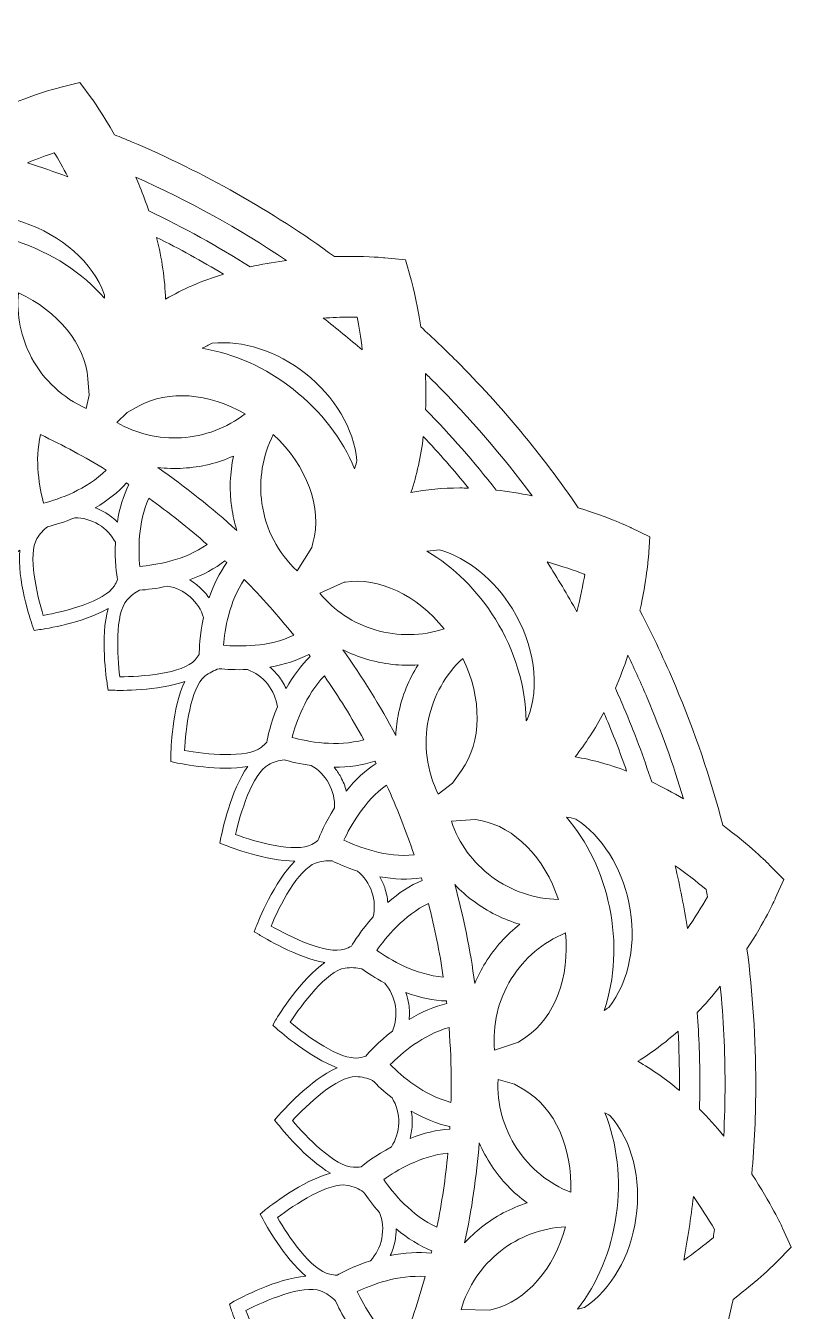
# Model space of a CAD drawing. Header units: millimetres. Extents: x 37 to 1687, y -819 to -120.
# Drawn here: x 1235.1 to 1348, y -319.3 to -129.8 of the extents above; entities that cross this region are included whole.
import ezdxf

# ---------------------------------------------------------------- set-up
doc = ezdxf.new("R2010")
doc.units = ezdxf.units.MM
doc.header["$MEASUREMENT"] = 0
doc.layers.add('Layer 5', color=7, linetype='Continuous')

msp = doc.modelspace()

# ---------------------------------------------------------------- linework, layer by layer
at = {"layer": 'Layer 5', "lineweight": 0}
for points, knots in [([(1346.77, -307.06), (1346.6, -306.69), (1345.06, -303.38), (1342.23, -299.1), (1342.62, -294.7), (1342.81, -290.22), (1342.81, -285.78), (1342.81, -279.13), (1342.37, -272.43), (1341.51, -265.88), (1344.12, -261.87), (1345.54, -258.81), (1345.69, -258.47), (1345.69, -258.47), (1346.97, -255.67), (1346.97, -255.67), (1346.97, -255.67), (1344.8, -253.47), (1344.8, -253.47), (1344.52, -253.19), (1341.99, -250.65), (1337.95, -247.65), (1336.13, -240.68), (1333.78, -233.77), (1330.96, -227.11), (1329.4, -223.42), (1327.64, -219.69), (1325.72, -216.01), (1326.71, -211.51), (1326.96, -208.3), (1326.97, -208.17), (1326.97, -208.17), (1327.2, -205.11), (1327.2, -205.11), (1327.2, -205.11), (1324.42, -203.78), (1324.42, -203.78), (1324.29, -203.72), (1321.23, -202.27), (1316.62, -200.84), (1311.35, -193.12), (1305.31, -185.84), (1298.66, -179.19), (1296.97, -177.5), (1295.19, -175.81), (1293.39, -174.17), (1292.77, -170.05), (1292, -167.34), (1291.97, -167.22), (1291.97, -167.22), (1291.13, -164.28), (1291.13, -164.28), (1291.13, -164.28), (1288.08, -163.98), (1288.08, -163.98), (1287.86, -163.96), (1285.88, -163.78), (1282.93, -163.78), (1282.19, -163.78), (1281.44, -163.79), (1280.68, -163.81), (1271.39, -157.05), (1261.32, -151.36), (1250.74, -146.88), (1249.96, -146.55), (1249.13, -146.21), (1248.21, -145.84), (1246.41, -142.65), (1244.97, -140.67), (1244.91, -140.58), (1244.91, -140.58), (1243.12, -138.12), (1243.12, -138.12), (1243.12, -138.12), (1240.16, -138.87), (1240.16, -138.87), (1240.05, -138.9), (1237.52, -139.54), (1233.91, -140.92), (1221.7, -137.39), (1209.01, -135.43), (1196.17, -135.09), (1193.57, -132.89), (1191.69, -131.61), (1191.48, -131.47), (1191.48, -131.47), (1188.96, -129.77), (1188.96, -129.77), (1188.96, -129.77), (1186.44, -131.47), (1186.44, -131.47), (1186.21, -131.62), (1184.16, -133.02), (1181.37, -135.41), (1168.61, -136.3), (1156.03, -138.8), (1143.98, -142.86), (1140.68, -141.62), (1138.39, -141.03), (1138.13, -140.96), (1138.13, -140.96), (1135.17, -140.22), (1135.17, -140.22), (1135.17, -140.22), (1133.38, -142.68), (1133.38, -142.68), (1133.31, -142.78), (1131.73, -144.96), (1129.8, -148.45), (1118.56, -153.55), (1107.96, -160.04), (1098.28, -167.75), (1097.56, -167.73), (1096.98, -167.72), (1096.44, -167.72), (1093.38, -167.72), (1091.37, -167.92), (1091.29, -167.92), (1091.29, -167.92), (1088.24, -168.22), (1088.24, -168.22), (1088.24, -168.22), (1087.4, -171.16), (1087.4, -171.16), (1087.36, -171.29), (1086.51, -174.32), (1085.88, -178.78), (1085.86, -178.8), (1085.83, -178.83), (1085.8, -178.86), (1085.69, -178.97), (1085.58, -179.08), (1085.46, -179.19), (1077.27, -187.39), (1070.03, -196.5), (1063.95, -206.28), (1059.58, -207.68), (1056.72, -209.03), (1056.6, -209.09), (1056.6, -209.09), (1053.82, -210.41), (1053.82, -210.41), (1053.82, -210.41), (1054.05, -213.47), (1054.05, -213.47), (1054.06, -213.62), (1054.34, -217.15), (1055.45, -221.98), (1054.58, -223.84), (1053.83, -225.51), (1053.16, -227.11), (1049.48, -235.79), (1046.63, -244.84), (1044.66, -254.01), (1040.86, -256.88), (1038.5, -259.24), (1038.24, -259.51), (1038.24, -259.51), (1036.07, -261.7), (1036.07, -261.7), (1036.07, -261.7), (1037.35, -264.51), (1037.35, -264.51), (1037.52, -264.88), (1039.06, -268.2), (1041.89, -272.47), (1041.5, -276.87), (1041.31, -281.35), (1041.31, -285.78), (1041.31, -292.44), (1041.75, -299.14), (1042.61, -305.69), (1040.01, -309.69), (1038.59, -312.76), (1038.43, -313.1), (1038.43, -313.1), (1037.15, -315.9), (1037.15, -315.9), (1037.15, -315.9), (1039.32, -318.1), (1039.32, -318.1), (1039.6, -318.38), (1042.13, -320.91), (1046.17, -323.92), (1047.99, -330.9), (1050.34, -337.8), (1053.16, -344.46), (1054.72, -348.15), (1056.48, -351.88), (1058.4, -355.56), (1057.42, -360.05), (1057.16, -363.26), (1057.15, -363.4), (1057.15, -363.4), (1056.92, -366.46), (1056.92, -366.46), (1056.92, -366.46), (1059.7, -367.79), (1059.7, -367.79), (1059.83, -367.85), (1062.9, -369.3), (1067.5, -370.73), (1072.77, -378.45), (1078.81, -385.73), (1085.46, -392.38), (1087.15, -394.07), (1088.92, -395.76), (1090.73, -397.4), (1091.33, -401.4), (1092.07, -404.05), (1092.15, -404.35), (1092.15, -404.35), (1092.99, -407.28), (1092.99, -407.28), (1092.99, -407.28), (1096.04, -407.59), (1096.04, -407.59), (1096.12, -407.59), (1098.11, -407.79), (1101.19, -407.79), (1101.92, -407.79), (1102.68, -407.78), (1103.45, -407.76), (1112.73, -414.52), (1122.8, -420.21), (1133.38, -424.69), (1134.15, -425.01), (1134.98, -425.35), (1135.91, -425.73), (1137.66, -428.83), (1139.05, -430.77), (1139.21, -430.98), (1139.21, -430.98), (1141, -433.45), (1141, -433.45), (1141, -433.45), (1143.96, -432.7), (1143.96, -432.7), (1144.07, -432.67), (1146.6, -432.03), (1150.21, -430.65), (1162.42, -434.18), (1175.11, -436.14), (1187.95, -436.48), (1190.54, -438.67), (1192.43, -439.96), (1192.64, -440.1), (1192.64, -440.1), (1195.16, -441.8), (1195.16, -441.8), (1195.16, -441.8), (1197.68, -440.1), (1197.68, -440.1), (1197.91, -439.95), (1199.96, -438.55), (1202.75, -436.16), (1215.51, -435.27), (1228.09, -432.77), (1240.14, -428.71), (1243.53, -429.98), (1245.89, -430.58), (1245.99, -430.6), (1245.99, -430.6), (1248.95, -431.35), (1248.95, -431.35), (1248.95, -431.35), (1250.74, -428.89), (1250.74, -428.89), (1250.81, -428.79), (1252.4, -426.61), (1254.33, -423.12), (1265.57, -418.02), (1276.17, -411.53), (1285.84, -403.82), (1286.55, -403.84), (1287.13, -403.85), (1287.68, -403.85), (1290.75, -403.85), (1292.75, -403.65), (1292.83, -403.65), (1292.83, -403.65), (1295.88, -403.34), (1295.88, -403.34), (1295.88, -403.34), (1296.72, -400.41), (1296.72, -400.41), (1296.76, -400.28), (1297.61, -397.26), (1298.24, -392.79), (1298.27, -392.76), (1298.3, -392.73), (1298.33, -392.7), (1298.44, -392.6), (1298.55, -392.49), (1298.66, -392.38), (1306.85, -384.18), (1314.09, -375.07), (1320.17, -365.28), (1324.42, -363.93), (1327.21, -362.62), (1327.52, -362.48), (1327.52, -362.48), (1330.3, -361.15), (1330.3, -361.15), (1330.3, -361.15), (1330.07, -358.1), (1330.07, -358.1), (1330.06, -357.95), (1329.79, -354.43), (1328.67, -349.58), (1329.54, -347.73), (1330.29, -346.05), (1330.96, -344.46), (1334.64, -335.78), (1337.5, -326.73), (1339.46, -317.56), (1343.26, -314.69), (1345.62, -312.33), (1345.88, -312.06), (1345.88, -312.06), (1348.05, -309.87), (1348.05, -309.87), (1348.05, -309.87), (1346.77, -307.06), (1346.77, -307.06)], [0, 0, 0, 0, 1, 1, 1, 2, 2, 2, 3, 3, 3, 4, 4, 4, 5, 5, 5, 6, 6, 6, 7, 7, 7, 8, 8, 8, 9, 9, 9, 10, 10, 10, 11, 11, 11, 12, 12, 12, 13, 13, 13, 14, 14, 14, 15, 15, 15, 16, 16, 16, 17, 17, 17, 18, 18, 18, 19, 19, 19, 20, 20, 20, 21, 21, 21, 22, 22, 22, 23, 23, 23, 24, 24, 24, 25, 25, 25, 26, 26, 26, 27, 27, 27, 28, 28, 28, 29, 29, 29, 30, 30, 30, 31, 31, 31, 32, 32, 32, 33, 33, 33, 34, 34, 34, 35, 35, 35, 36, 36, 36, 37, 37, 37, 38, 38, 38, 39, 39, 39, 40, 40, 40, 41, 41, 41, 42, 42, 42, 43, 43, 43, 44, 44, 44, 45, 45, 45, 46, 46, 46, 47, 47, 47, 48, 48, 48, 49, 49, 49, 50, 50, 50, 51, 51, 51, 52, 52, 52, 53, 53, 53, 54, 54, 54, 55, 55, 55, 56, 56, 56, 57, 57, 57, 58, 58, 58, 59, 59, 59, 60, 60, 60, 61, 61, 61, 62, 62, 62, 63, 63, 63, 64, 64, 64, 65, 65, 65, 66, 66, 66, 67, 67, 67, 68, 68, 68, 69, 69, 69, 70, 70, 70, 71, 71, 71, 72, 72, 72, 73, 73, 73, 74, 74, 74, 75, 75, 75, 76, 76, 76, 77, 77, 77, 78, 78, 78, 79, 79, 79, 80, 80, 80, 81, 81, 81, 82, 82, 82, 83, 83, 83, 84, 84, 84, 85, 85, 85, 86, 86, 86, 87, 87, 87, 88, 88, 88, 89, 89, 89, 90, 90, 90, 91, 91, 91, 92, 92, 92, 93, 93, 93, 94, 94, 94, 95, 95, 95, 96, 96, 96, 97, 97, 97, 98, 98, 98, 99, 99, 99, 100, 100, 100, 101, 101, 101, 102, 102, 102, 103, 103, 103, 104, 104, 104, 105, 105, 105, 106, 106, 106, 107, 107, 107, 108, 108, 108, 108]), ([(1241.35, -152.04), (1239.37, -151.31), (1237.38, -150.62), (1235.38, -149.98), (1236.88, -149.36), (1238.23, -148.86), (1239.34, -148.49), (1239.93, -149.46), (1240.62, -150.66), (1241.35, -152.04)], [0, 0, 0, 0, 1, 1, 1, 2, 2, 2, 3, 3, 3, 3]), ([(1273.58, -164.38), (1273.47, -164.39), (1273.37, -164.4), (1273.26, -164.42), (1271.54, -164.65), (1269.86, -164.96), (1268.24, -165.32), (1263.43, -162.28), (1258.44, -159.53), (1253.28, -157.07), (1252.88, -155.89), (1252.44, -154.7), (1251.95, -153.5), (1251.76, -153.04), (1251.55, -152.56), (1251.34, -152.09), (1259.1, -155.53), (1266.56, -159.66), (1273.58, -164.38)], [0, 0, 0, 0, 1, 1, 1, 2, 2, 2, 3, 3, 3, 4, 4, 4, 5, 5, 5, 6, 6, 6, 6]), ([(1233.77, -161.53), (1230.61, -160.49), (1227.39, -159.96), (1224.21, -159.96), (1222.62, -159.96), (1221.07, -160.09), (1219.58, -160.35), (1220.01, -159.87), (1220.47, -159.4), (1220.95, -158.94), (1224.95, -157.25), (1229.95, -157.17), (1234.69, -158.73), (1240.41, -160.61), (1245.01, -164.68), (1246.71, -169.35), (1246.73, -169.55), (1246.73, -169.76), (1246.74, -169.96), (1243.47, -166.19), (1238.94, -163.23), (1233.77, -161.53)], [0, 0, 0, 0, 1, 1, 1, 2, 2, 2, 3, 3, 3, 4, 4, 4, 5, 5, 5, 6, 6, 6, 7, 7, 7, 7]), ([(1255.74, -170.08), (1255.67, -167.18), (1255.22, -164.12), (1254.43, -160.98), (1257.79, -162.65), (1261.07, -164.45), (1264.27, -166.39), (1261.14, -167.37), (1258.27, -168.6), (1255.74, -170.08)], [0, 0, 0, 0, 1, 1, 1, 2, 2, 2, 3, 3, 3, 3]), ([(1235.99, -178.71), (1234.4, -175.74), (1233.73, -172.46), (1234.04, -169.15), (1239.91, -171.86), (1243.89, -176.74), (1244.28, -181.81), (1244.28, -181.81), (1244.47, -184.25), (1244.47, -184.25), (1244.47, -184.25), (1244.06, -186.2), (1244.06, -186.2), (1240.62, -184.67), (1237.77, -182.04), (1235.99, -178.71)], [0, 0, 0, 0, 1, 1, 1, 2, 2, 2, 3, 3, 3, 4, 4, 4, 5, 5, 5, 5]), ([(1282.93, -172.74), (1283.3, -172.74), (1283.66, -172.75), (1284.02, -172.75), (1284.27, -174.04), (1284.55, -175.68), (1284.76, -177.56), (1282.88, -175.94), (1280.96, -174.38), (1279, -172.87), (1280.3, -172.79), (1281.61, -172.74), (1282.93, -172.74)], [0, 0, 0, 0, 1, 1, 1, 2, 2, 2, 3, 3, 3, 4, 4, 4, 4]), ([(1283.64, -195.08), (1281.83, -190.65), (1278.72, -186.63), (1274.56, -183.35), (1274.56, -183.35), (1274.56, -183.35), (1274.56, -183.35), (1270.54, -180.19), (1265.85, -178.09), (1261.15, -177.33), (1261.62, -177.07), (1262.11, -176.83), (1262.61, -176.59), (1267.16, -176.11), (1272.17, -177.72), (1276.38, -181.03), (1280.7, -184.44), (1283.54, -189.23), (1283.98, -193.88), (1283.87, -194.29), (1283.76, -194.69), (1283.64, -195.08)], [0, 0, 0, 0, 1, 1, 1, 2, 2, 2, 3, 3, 3, 4, 4, 4, 5, 5, 5, 6, 6, 6, 7, 7, 7, 7]), ([(1295.45, -182.39), (1300.64, -187.58), (1305.46, -193.18), (1309.81, -199.07), (1308, -198.7), (1306.23, -198.42), (1304.51, -198.23), (1301.28, -194.09), (1297.8, -190.13), (1294.1, -186.33), (1294.17, -184.83), (1294.17, -183.3), (1294.11, -181.75), (1294.1, -181.51), (1294.09, -181.28), (1294.08, -181.04), (1294.56, -181.5), (1295.01, -181.95), (1295.45, -182.39)], [0, 0, 0, 0, 1, 1, 1, 2, 2, 2, 3, 3, 3, 4, 4, 4, 5, 5, 5, 6, 6, 6, 6]), ([(1267.47, -186.99), (1264.79, -189.07), (1261.49, -190.31), (1258.09, -190.52), (1254.73, -190.72), (1251.45, -189.94), (1248.56, -188.26), (1248.56, -188.26), (1250.1, -186.78), (1250.1, -186.78), (1250.1, -186.78), (1251.85, -185.81), (1251.85, -185.81), (1256.09, -183.44), (1262.12, -183.92), (1267.47, -186.99)], [0, 0, 0, 0, 1, 1, 1, 2, 2, 2, 3, 3, 3, 4, 4, 4, 5, 5, 5, 5]), ([(1237.76, -200.17), (1237.18, -198), (1236.37, -193.89), (1237.31, -190.06), (1240.61, -191.62), (1243.85, -193.37), (1246.98, -195.28), (1244.13, -198.15), (1240.01, -199.57), (1237.76, -200.17)], [0, 0, 0, 0, 1, 1, 1, 2, 2, 2, 3, 3, 3, 3]), ([(1277.49, -206), (1277.49, -206), (1277.3, -206.69), (1277.3, -206.69), (1277.3, -206.69), (1275.15, -210.14), (1275.15, -210.14), (1272.34, -207.51), (1270.51, -204.01), (1269.96, -200.19), (1269.46, -196.73), (1270.06, -193.17), (1271.64, -190.06), (1276.64, -194.69), (1278.93, -200.86), (1277.49, -206)], [0, 0, 0, 0, 1, 1, 1, 2, 2, 2, 3, 3, 3, 4, 4, 4, 5, 5, 5, 5]), ([(1299.16, -197.92), (1296.64, -197.92), (1294.23, -198.14), (1291.95, -198.57), (1292.8, -196.03), (1293.42, -193.26), (1293.77, -190.32), (1296.09, -192.79), (1298.31, -195.33), (1300.43, -197.94), (1300.01, -197.93), (1299.58, -197.92), (1299.16, -197.92)], [0, 0, 0, 0, 1, 1, 1, 2, 2, 2, 3, 3, 3, 4, 4, 4, 4]), ([(1265.51, -200.83), (1265.67, -201.98), (1265.93, -203.11), (1266.27, -204.21), (1262.58, -200.84), (1258.67, -197.73), (1254.59, -194.91), (1255.84, -195.05), (1257.1, -195.09), (1258.36, -195.01), (1260.95, -194.85), (1263.43, -194.25), (1265.77, -193.21), (1265.23, -195.71), (1265.14, -198.27), (1265.51, -200.83)], [0, 0, 0, 0, 1, 1, 1, 2, 2, 2, 3, 3, 3, 4, 4, 4, 5, 5, 5, 5]), ([(1239.07, -350.68), (1239.07, -350.68), (1238.9, -351.5), (1238.9, -351.5), (1238.74, -352.29), (1237.64, -357.88), (1238.36, -362.04), (1234.86, -359.52), (1228.73, -358.26), (1227.89, -358.1), (1227.89, -358.1), (1227.07, -357.94), (1227.07, -357.94), (1227.07, -357.94), (1226.77, -358.71), (1226.77, -358.71), (1226.47, -359.47), (1224.42, -364.78), (1224.41, -369.01), (1221.39, -365.92), (1215.57, -363.61), (1214.77, -363.31), (1214.77, -363.31), (1214, -363.01), (1214, -363.01), (1214, -363.01), (1213.56, -363.71), (1213.56, -363.71), (1213.14, -364.41), (1210.2, -369.28), (1209.45, -373.44), (1207.02, -369.88), (1201.69, -366.6), (1200.96, -366.16), (1200.96, -366.16), (1200.25, -365.73), (1200.25, -365.73), (1200.25, -365.73), (1199.69, -366.35), (1199.69, -366.35), (1199.15, -366.96), (1195.41, -371.25), (1193.96, -375.21), (1192.18, -371.28), (1187.5, -367.12), (1186.85, -366.56), (1186.85, -366.56), (1186.23, -366.02), (1186.23, -366.02), (1186.23, -366.02), (1185.58, -366.53), (1185.58, -366.53), (1184.94, -367.04), (1180.51, -370.61), (1178.39, -374.27), (1177.32, -370.08), (1173.43, -365.18), (1172.89, -364.51), (1172.89, -364.51), (1172.37, -363.87), (1172.37, -363.87), (1172.37, -363.87), (1171.64, -364.26), (1171.64, -364.26), (1170.92, -364.65), (1165.94, -367.4), (1163.22, -370.63), (1162.89, -366.33), (1159.92, -360.82), (1159.5, -360.07), (1159.5, -360.07), (1159.1, -359.35), (1159.1, -359.35), (1159.1, -359.35), (1158.31, -359.61), (1158.31, -359.61), (1157.54, -359.86), (1152.15, -361.7), (1148.91, -364.41), (1149.34, -360.12), (1147.37, -354.18), (1147.09, -353.37), (1147.09, -353.37), (1146.82, -352.59), (1146.82, -352.59), (1146.82, -352.59), (1146, -352.71), (1146, -352.71), (1145.19, -352.82), (1139.56, -353.7), (1135.9, -355.81), (1137.07, -351.65), (1136.16, -345.46), (1136.02, -344.62), (1136.02, -344.62), (1135.89, -343.8), (1135.89, -343.8), (1135.89, -343.8), (1135.06, -343.77), (1135.06, -343.77), (1134.25, -343.75), (1128.56, -343.64), (1124.58, -345.08), (1126.46, -341.19), (1126.63, -334.93), (1126.64, -334.07), (1126.64, -334.07), (1126.66, -333.25), (1126.66, -333.25), (1126.66, -333.25), (1125.85, -333.08), (1125.85, -333.08), (1125.05, -332.91), (1119.46, -331.82), (1115.3, -332.54), (1117.82, -329.04), (1119.08, -322.91), (1119.24, -322.06), (1119.24, -322.06), (1119.4, -321.25), (1119.4, -321.25), (1119.4, -321.25), (1118.63, -320.94), (1118.63, -320.94), (1117.87, -320.64), (1112.56, -318.59), (1108.34, -318.58), (1111.43, -315.57), (1113.73, -309.75), (1114.04, -308.95), (1114.04, -308.95), (1114.33, -308.18), (1114.33, -308.18), (1114.33, -308.18), (1113.63, -307.74), (1113.63, -307.74), (1112.93, -307.31), (1108.06, -304.37), (1103.9, -303.63), (1107.47, -301.2), (1110.75, -295.87), (1111.19, -295.13), (1111.19, -295.13), (1111.61, -294.42), (1111.61, -294.42), (1111.61, -294.42), (1111, -293.87), (1111, -293.87), (1110.39, -293.33), (1106.1, -289.59), (1102.13, -288.13), (1106.06, -286.36), (1110.22, -281.68), (1110.78, -281.03), (1110.78, -281.03), (1111.33, -280.4), (1111.33, -280.4), (1111.33, -280.4), (1110.81, -279.75), (1110.81, -279.75), (1110.31, -279.11), (1106.73, -274.68), (1103.08, -272.56), (1107.26, -271.5), (1112.16, -267.61), (1112.83, -267.07), (1112.83, -267.07), (1113.47, -266.55), (1113.47, -266.55), (1113.47, -266.55), (1113.08, -265.82), (1113.08, -265.82), (1112.7, -265.1), (1109.94, -260.12), (1106.71, -257.39), (1111.02, -257.07), (1116.52, -254.1), (1117.27, -253.68), (1117.27, -253.68), (1118, -253.28), (1118, -253.28), (1118, -253.28), (1117.74, -252.49), (1117.74, -252.49), (1117.48, -251.72), (1115.64, -246.33), (1112.93, -243.09), (1117.22, -243.52), (1123.16, -241.54), (1123.97, -241.26), (1123.97, -241.26), (1124.76, -240.99), (1124.76, -240.99), (1124.76, -240.99), (1124.64, -240.17), (1124.64, -240.17), (1124.52, -239.37), (1123.64, -233.74), (1121.53, -230.08), (1125.69, -231.25), (1131.88, -230.33), (1132.73, -230.2), (1132.73, -230.2), (1133.54, -230.07), (1133.54, -230.07), (1133.54, -230.07), (1133.57, -229.24), (1133.57, -229.24), (1133.59, -228.42), (1133.7, -222.73), (1132.27, -218.76), (1136.16, -220.63), (1142.41, -220.81), (1143.27, -220.82), (1143.27, -220.82), (1144.1, -220.84), (1144.1, -220.84), (1144.1, -220.84), (1144.27, -220.02), (1144.27, -220.02), (1144.43, -219.23), (1145.53, -213.64), (1144.8, -209.48), (1148.31, -212), (1154.44, -213.25), (1155.28, -213.42), (1155.28, -213.42), (1156.09, -213.58), (1156.09, -213.58), (1156.09, -213.58), (1156.4, -212.81), (1156.4, -212.81), (1156.7, -212.05), (1158.75, -206.74), (1158.76, -202.51), (1161.77, -205.6), (1167.59, -207.91), (1168.39, -208.21), (1168.39, -208.21), (1169.17, -208.51), (1169.17, -208.51), (1169.17, -208.51), (1169.6, -207.81), (1169.6, -207.81), (1170.03, -207.11), (1172.97, -202.24), (1173.71, -198.08), (1176.15, -201.64), (1181.48, -204.92), (1182.21, -205.36), (1182.21, -205.36), (1182.92, -205.79), (1182.92, -205.79), (1182.92, -205.79), (1183.47, -205.17), (1183.47, -205.17), (1184.02, -204.56), (1187.76, -200.27), (1189.21, -196.31), (1190.99, -200.24), (1195.67, -204.4), (1196.31, -204.96), (1196.31, -204.96), (1196.94, -205.5), (1196.94, -205.5), (1196.94, -205.5), (1197.59, -204.99), (1197.59, -204.99), (1198.23, -204.48), (1202.66, -200.91), (1204.78, -197.25), (1205.85, -201.44), (1209.73, -206.34), (1210.27, -207.01), (1210.27, -207.01), (1210.79, -207.65), (1210.79, -207.65), (1210.79, -207.65), (1211.52, -207.26), (1211.52, -207.26), (1212.24, -206.87), (1217.23, -204.12), (1219.95, -200.89), (1220.27, -205.19), (1223.25, -210.7), (1223.66, -211.45), (1223.66, -211.45), (1224.07, -212.17), (1224.07, -212.17), (1224.07, -212.17), (1224.85, -211.91), (1224.85, -211.91), (1225.63, -211.66), (1231.01, -209.81), (1234.25, -207.11), (1233.83, -211.4), (1235.8, -217.34), (1236.08, -218.15), (1236.08, -218.15), (1236.35, -218.93), (1236.35, -218.93), (1236.35, -218.93), (1237.17, -218.81), (1237.17, -218.81), (1237.98, -218.7), (1243.6, -217.82), (1247.26, -215.71), (1246.1, -219.87), (1247.01, -226.06), (1247.15, -226.9), (1247.15, -226.9), (1247.27, -227.72), (1247.27, -227.72), (1247.27, -227.72), (1248.1, -227.75), (1248.1, -227.75), (1248.92, -227.77), (1254.61, -227.88), (1258.58, -226.44), (1256.71, -230.33), (1256.54, -236.59), (1256.52, -237.45), (1256.52, -237.45), (1256.51, -238.27), (1256.51, -238.27), (1256.51, -238.27), (1257.32, -238.44), (1257.32, -238.44), (1258.12, -238.61), (1263.7, -239.7), (1267.87, -238.98), (1265.35, -242.48), (1264.09, -248.61), (1263.92, -249.46), (1263.92, -249.46), (1263.77, -250.27), (1263.77, -250.27), (1263.77, -250.27), (1264.54, -250.58), (1264.54, -250.58), (1265.29, -250.88), (1270.6, -252.93), (1274.83, -252.94), (1271.74, -255.95), (1269.44, -261.77), (1269.13, -262.57), (1269.13, -262.57), (1268.83, -263.34), (1268.83, -263.34), (1268.83, -263.34), (1269.54, -263.78), (1269.54, -263.78), (1270.23, -264.21), (1275.11, -267.15), (1279.26, -267.89), (1275.7, -270.32), (1272.42, -275.65), (1271.98, -276.39), (1271.98, -276.39), (1271.55, -277.1), (1271.55, -277.1), (1271.55, -277.1), (1272.17, -277.65), (1272.17, -277.65), (1272.78, -278.19), (1277.07, -281.93), (1281.04, -283.39), (1277.1, -285.16), (1272.95, -289.84), (1272.38, -290.49), (1272.38, -290.49), (1271.84, -291.12), (1271.84, -291.12), (1271.84, -291.12), (1272.35, -291.77), (1272.35, -291.77), (1272.86, -292.41), (1276.43, -296.84), (1280.09, -298.96), (1275.91, -300.02), (1271, -303.91), (1270.34, -304.45), (1270.34, -304.45), (1269.69, -304.97), (1269.69, -304.97), (1269.69, -304.97), (1270.08, -305.7), (1270.08, -305.7), (1270.47, -306.42), (1273.22, -311.4), (1276.45, -314.13), (1272.15, -314.45), (1266.64, -317.42), (1265.89, -317.84), (1265.89, -317.84), (1265.17, -318.24), (1265.17, -318.24), (1265.17, -318.24), (1265.43, -319.03), (1265.43, -319.03), (1265.69, -319.8), (1267.53, -325.19), (1270.24, -328.43), (1265.94, -328), (1260.01, -329.98), (1259.19, -330.26), (1259.19, -330.26), (1258.41, -330.53), (1258.41, -330.53), (1258.41, -330.53), (1258.53, -331.35), (1258.53, -331.35), (1258.65, -332.15), (1259.53, -337.78), (1261.63, -341.44), (1257.48, -340.27), (1251.29, -341.19), (1250.44, -341.32), (1250.44, -341.32), (1249.62, -341.45), (1249.62, -341.45), (1249.62, -341.45), (1249.6, -342.28), (1249.6, -342.28), (1249.57, -343.1), (1249.46, -348.79), (1250.9, -352.76), (1247.01, -350.89), (1240.76, -350.71), (1239.9, -350.7), (1239.9, -350.7), (1239.07, -350.68), (1239.07, -350.68)], [0, 0, 0, 0, 1, 1, 1, 2, 2, 2, 3, 3, 3, 4, 4, 4, 5, 5, 5, 6, 6, 6, 7, 7, 7, 8, 8, 8, 9, 9, 9, 10, 10, 10, 11, 11, 11, 12, 12, 12, 13, 13, 13, 14, 14, 14, 15, 15, 15, 16, 16, 16, 17, 17, 17, 18, 18, 18, 19, 19, 19, 20, 20, 20, 21, 21, 21, 22, 22, 22, 23, 23, 23, 24, 24, 24, 25, 25, 25, 26, 26, 26, 27, 27, 27, 28, 28, 28, 29, 29, 29, 30, 30, 30, 31, 31, 31, 32, 32, 32, 33, 33, 33, 34, 34, 34, 35, 35, 35, 36, 36, 36, 37, 37, 37, 38, 38, 38, 39, 39, 39, 40, 40, 40, 41, 41, 41, 42, 42, 42, 43, 43, 43, 44, 44, 44, 45, 45, 45, 46, 46, 46, 47, 47, 47, 48, 48, 48, 49, 49, 49, 50, 50, 50, 51, 51, 51, 52, 52, 52, 53, 53, 53, 54, 54, 54, 55, 55, 55, 56, 56, 56, 57, 57, 57, 58, 58, 58, 59, 59, 59, 60, 60, 60, 61, 61, 61, 62, 62, 62, 63, 63, 63, 64, 64, 64, 65, 65, 65, 66, 66, 66, 67, 67, 67, 68, 68, 68, 69, 69, 69, 70, 70, 70, 71, 71, 71, 72, 72, 72, 73, 73, 73, 74, 74, 74, 75, 75, 75, 76, 76, 76, 77, 77, 77, 78, 78, 78, 79, 79, 79, 80, 80, 80, 81, 81, 81, 82, 82, 82, 83, 83, 83, 84, 84, 84, 85, 85, 85, 86, 86, 86, 87, 87, 87, 88, 88, 88, 89, 89, 89, 90, 90, 90, 91, 91, 91, 92, 92, 92, 93, 93, 93, 94, 94, 94, 95, 95, 95, 96, 96, 96, 97, 97, 97, 98, 98, 98, 99, 99, 99, 100, 100, 100, 101, 101, 101, 102, 102, 102, 103, 103, 103, 104, 104, 104, 105, 105, 105, 106, 106, 106, 107, 107, 107, 108, 108, 108, 109, 109, 109, 110, 110, 110, 111, 111, 111, 112, 112, 112, 113, 113, 113, 114, 114, 114, 115, 115, 115, 116, 116, 116, 117, 117, 117, 118, 118, 118, 119, 119, 119, 120, 120, 120, 121, 121, 121, 122, 122, 122, 123, 123, 123, 124, 124, 124, 125, 125, 125, 126, 126, 126, 127, 127, 127, 128, 128, 128, 129, 129, 129, 130, 130, 130, 131, 131, 131, 132, 132, 132, 133, 133, 133, 134, 134, 134, 135, 135, 135, 136, 136, 136, 137, 137, 137, 138, 138, 138, 139, 139, 139, 140, 140, 140, 141, 141, 141, 142, 142, 142, 143, 143, 143, 144, 144, 144, 144]), ([(1249.99, -197.18), (1250.1, -197.26), (1250.22, -197.33), (1250.34, -197.41), (1249.53, -199.05), (1248.96, -200.91), (1248.64, -202.96), (1248.14, -202.44), (1247.56, -201.98), (1246.92, -201.59), (1246.41, -201.28), (1245.89, -201.03), (1245.36, -200.84), (1247.19, -199.79), (1248.74, -198.57), (1249.99, -197.18)], [0, 0, 0, 0, 1, 1, 1, 2, 2, 2, 3, 3, 3, 4, 4, 4, 5, 5, 5, 5]), ([(1261.88, -206.25), (1258.57, -208.6), (1254.26, -209.28), (1251.94, -209.48), (1251.74, -207.23), (1251.66, -203.03), (1253.26, -199.42), (1256.22, -201.53), (1259.12, -203.82), (1261.88, -206.25)], [0, 0, 0, 0, 1, 1, 1, 2, 2, 2, 3, 3, 3, 3]), ([(1248.65, -211.43), (1248.53, -211.74), (1248.39, -212.04), (1248.21, -212.33), (1246.79, -214.66), (1240.77, -216.16), (1237.71, -216.7), (1236.79, -213.73), (1235.36, -207.7), (1236.78, -205.36), (1237.2, -204.67), (1237.74, -204.1), (1238.35, -203.63), (1239.36, -203.38), (1240.79, -202.96), (1242.37, -202.3), (1243.56, -202.31), (1244.78, -202.63), (1245.88, -203.3), (1246.97, -203.96), (1247.8, -204.88), (1248.35, -205.93), (1248.24, -208.66), (1248.55, -210.8), (1248.65, -211.43)], [0, 0, 0, 0, 1, 1, 1, 2, 2, 2, 3, 3, 3, 4, 4, 4, 5, 5, 5, 6, 6, 6, 7, 7, 7, 8, 8, 8, 8]), ([(1309.15, -231.94), (1309.08, -232.04), (1309, -232.13), (1308.92, -232.23), (1308.87, -227.19), (1307.3, -221.95), (1304.4, -217.27), (1301.75, -212.99), (1298.29, -209.57), (1294.31, -207.26), (1294.92, -207.16), (1295.54, -207.09), (1296.18, -207.03), (1300.35, -208.29), (1304.25, -211.45), (1306.9, -215.72), (1310.18, -221), (1311.04, -227.21), (1309.15, -231.94)], [0, 0, 0, 0, 1, 1, 1, 2, 2, 2, 3, 3, 3, 4, 4, 4, 5, 5, 5, 6, 6, 6, 6]), ([(1260.69, -212.48), (1260.25, -212.09), (1259.78, -211.75), (1259.29, -211.46), (1261.28, -210.74), (1263.03, -209.81), (1264.51, -208.65), (1264.61, -208.74), (1264.71, -208.84), (1264.81, -208.93), (1263.72, -210.42), (1262.84, -212.17), (1262.16, -214.14), (1261.75, -213.54), (1261.26, -212.98), (1260.69, -212.48)], [0, 0, 0, 0, 1, 1, 1, 2, 2, 2, 3, 3, 3, 4, 4, 4, 5, 5, 5, 5]), ([(1317.51, -210.62), (1317.53, -210.64), (1317.54, -210.67), (1317.56, -210.7), (1317.56, -210.7), (1317.57, -210.72), (1317.57, -210.72), (1317.34, -212.16), (1316.98, -214.05), (1316.43, -216.18), (1315.04, -213.69), (1313.57, -211.23), (1312.03, -208.83), (1314.23, -209.44), (1316.12, -210.09), (1317.51, -210.62)], [0, 0, 0, 0, 1, 1, 1, 2, 2, 2, 3, 3, 3, 4, 4, 4, 5, 5, 5, 5]), ([(1274.68, -219.63), (1271, -221.39), (1266.62, -221.32), (1264.28, -221.11), (1264.48, -218.86), (1265.13, -214.69), (1267.35, -211.41), (1269.91, -214.01), (1272.37, -216.77), (1274.68, -219.63)], [0, 0, 0, 0, 1, 1, 1, 2, 2, 2, 3, 3, 3, 3]), ([(1296.84, -218.69), (1293.57, -219.77), (1290.01, -219.83), (1286.69, -218.85), (1283.45, -217.88), (1280.63, -216.02), (1278.49, -213.44), (1278.49, -213.44), (1282.1, -211.83), (1282.1, -211.83), (1282.1, -211.83), (1282.22, -211.82), (1282.22, -211.82), (1287.19, -211.02), (1292.84, -213.7), (1296.84, -218.69)], [0, 0, 0, 0, 1, 1, 1, 2, 2, 2, 3, 3, 3, 4, 4, 4, 5, 5, 5, 5]), ([(1251.92, -212.99), (1252.95, -212.92), (1254.41, -212.75), (1256.08, -212.39), (1257.25, -212.6), (1258.4, -213.12), (1259.37, -213.98), (1260.34, -214.83), (1261, -215.89), (1261.36, -217.03), (1260.79, -219.65), (1260.72, -221.79), (1260.71, -222.45), (1260.53, -222.74), (1260.33, -223.01), (1260.1, -223.28), (1258.3, -225.32), (1252.11, -225.75), (1249, -225.76), (1248.61, -222.68), (1248.25, -216.48), (1250.06, -214.43), (1250.59, -213.82), (1251.23, -213.34), (1251.92, -212.99)], [0, 0, 0, 0, 1, 1, 1, 2, 2, 2, 3, 3, 3, 4, 4, 4, 5, 5, 5, 6, 6, 6, 7, 7, 7, 8, 8, 8, 8]), ([(1271.15, -224.34), (1273.27, -223.98), (1275.19, -223.35), (1276.86, -222.45), (1276.94, -222.55), (1277.02, -222.66), (1277.1, -222.76), (1275.74, -224.05), (1274.55, -225.64), (1273.53, -227.49), (1273.23, -226.83), (1272.85, -226.19), (1272.37, -225.59), (1272, -225.13), (1271.59, -224.71), (1271.15, -224.34)], [0, 0, 0, 0, 1, 1, 1, 2, 2, 2, 3, 3, 3, 4, 4, 4, 5, 5, 5, 5]), ([(1290.13, -231.08), (1290.13, -231.08), (1290.13, -231.08), (1290.13, -231.08), (1289.9, -232.18), (1289.76, -233.29), (1289.71, -234.41), (1287.4, -230.04), (1284.78, -225.8), (1281.89, -221.77), (1283.02, -222.33), (1284.19, -222.8), (1285.41, -223.16), (1287.9, -223.9), (1290.44, -224.18), (1292.99, -224.01), (1291.62, -226.17), (1290.66, -228.54), (1290.13, -231.08)], [0, 0, 0, 0, 1, 1, 1, 2, 2, 2, 3, 3, 3, 4, 4, 4, 5, 5, 5, 6, 6, 6, 6]), ([(1295.98, -243.07), (1294.27, -239.65), (1293.75, -235.75), (1294.54, -232), (1295.26, -228.56), (1297.04, -225.42), (1299.59, -223.04), (1302.47, -228.96), (1302.42, -235.36), (1299.41, -239.56), (1299.41, -239.56), (1298.07, -241.43), (1298.07, -241.43), (1298.07, -241.43), (1295.98, -243.07), (1295.98, -243.07)], [0, 0, 0, 0, 1, 1, 1, 2, 2, 2, 3, 3, 3, 4, 4, 4, 5, 5, 5, 5]), ([(1326.79, -228.87), (1328.84, -233.72), (1330.65, -238.73), (1332.16, -243.77), (1330.58, -242.83), (1329.02, -241.99), (1327.46, -241.24), (1326.25, -237.56), (1324.88, -233.91), (1323.36, -230.32), (1322.95, -229.35), (1322.53, -228.4), (1322.11, -227.45), (1322.78, -225.89), (1323.4, -224.26), (1323.94, -222.58), (1324.97, -224.72), (1325.93, -226.82), (1326.79, -228.87)], [0, 0, 0, 0, 1, 1, 1, 2, 2, 2, 3, 3, 3, 4, 4, 4, 5, 5, 5, 6, 6, 6, 6]), ([(1263.66, -224.57), (1264.68, -224.67), (1266.14, -224.76), (1267.82, -224.69), (1268.95, -225.11), (1269.99, -225.82), (1270.81, -226.84), (1271.61, -227.85), (1272.08, -229.02), (1272.24, -230.21), (1271.24, -232.67), (1270.79, -234.74), (1270.67, -235.39), (1270.44, -235.65), (1270.19, -235.9), (1269.91, -236.12), (1267.78, -237.83), (1261.61, -237.18), (1258.55, -236.64), (1258.7, -233.54), (1259.42, -227.38), (1261.55, -225.67), (1262.2, -225.16), (1262.91, -224.79), (1263.66, -224.57)], [0, 0, 0, 0, 1, 1, 1, 2, 2, 2, 3, 3, 3, 4, 4, 4, 5, 5, 5, 6, 6, 6, 7, 7, 7, 8, 8, 8, 8]), ([(1284.98, -235.04), (1281.04, -236.16), (1276.7, -235.32), (1274.42, -234.7), (1275.01, -232.5), (1276.39, -228.48), (1279.17, -225.63), (1281.26, -228.66), (1283.22, -231.81), (1284.98, -235.04)], [0, 0, 0, 0, 1, 1, 1, 2, 2, 2, 3, 3, 3, 3]), ([(1320.6, -231.48), (1321.74, -234.18), (1322.79, -236.9), (1323.76, -239.65), (1321.17, -238.67), (1318.63, -237.97), (1316.15, -237.57), (1317.7, -235.63), (1319.12, -233.43), (1320.4, -231.02), (1320.46, -231.18), (1320.53, -231.33), (1320.6, -231.48)], [0, 0, 0, 0, 1, 1, 1, 2, 2, 2, 3, 3, 3, 4, 4, 4, 4]), ([(1270.92, -238.73), (1271.66, -238.33), (1272.44, -238.1), (1273.23, -238.01), (1274.2, -238.28), (1275.6, -238.62), (1277.24, -238.85), (1278.29, -239.45), (1279.21, -240.34), (1279.83, -241.49), (1280.46, -242.63), (1280.72, -243.87), (1280.66, -245.07), (1279.26, -247.31), (1278.47, -249.26), (1278.23, -249.88), (1277.95, -250.1), (1277.66, -250.3), (1277.34, -250.48), (1274.94, -251.79), (1268.98, -250.07), (1266.06, -249.02), (1266.75, -245.99), (1268.53, -240.04), (1270.92, -238.73)], [0, 0, 0, 0, 1, 1, 1, 2, 2, 2, 3, 3, 3, 4, 4, 4, 5, 5, 5, 6, 6, 6, 7, 7, 7, 8, 8, 8, 8]), ([(1282.41, -242.61), (1282.23, -241.9), (1281.96, -241.2), (1281.59, -240.53), (1281.3, -240.01), (1280.97, -239.53), (1280.6, -239.08), (1282.79, -239.09), (1284.81, -238.8), (1286.63, -238.19), (1286.69, -238.3), (1286.75, -238.41), (1286.81, -238.53), (1285.22, -239.57), (1283.75, -240.94), (1282.41, -242.61)], [0, 0, 0, 0, 1, 1, 1, 2, 2, 2, 3, 3, 3, 4, 4, 4, 5, 5, 5, 5]), ([(1288.34, -241.72), (1289.87, -245.07), (1291.24, -248.52), (1292.41, -252.02), (1288.32, -252.45), (1284.18, -250.86), (1282.05, -249.86), (1283.01, -247.78), (1285.08, -244.04), (1288.34, -241.72)], [0, 0, 0, 0, 1, 1, 1, 2, 2, 2, 3, 3, 3, 3]), ([(1303.88, -255.25), (1301.07, -253.16), (1299.02, -250.35), (1297.91, -247.06), (1297.91, -247.06), (1301.44, -246.8), (1301.44, -246.8), (1301.44, -246.8), (1302.24, -246.95), (1302.24, -246.95), (1307.25, -247.91), (1311.66, -252.43), (1313.69, -258.58), (1310.17, -258.52), (1306.72, -257.35), (1303.88, -255.25)], [0, 0, 0, 0, 1, 1, 1, 2, 2, 2, 3, 3, 3, 4, 4, 4, 5, 5, 5, 5]), ([(1314.87, -246.45), (1315.34, -246.53), (1315.81, -246.62), (1316.29, -246.73), (1320.1, -249.24), (1323.01, -253.84), (1324.1, -259.06), (1325.3, -264.8), (1324.16, -270.71), (1321.13, -274.53), (1320.9, -274.67), (1320.68, -274.81), (1320.45, -274.94), (1322.04, -270.25), (1322.32, -264.91), (1321.22, -259.66), (1320.15, -254.55), (1317.97, -250.02), (1314.87, -246.45)], [0, 0, 0, 0, 1, 1, 1, 2, 2, 2, 3, 3, 3, 4, 4, 4, 5, 5, 5, 6, 6, 6, 6]), ([(1277.88, -253.23), (1278.69, -252.95), (1279.51, -252.86), (1280.32, -252.91), (1281.22, -253.35), (1282.51, -253.91), (1284.06, -254.41), (1285, -255.19), (1285.76, -256.23), (1286.18, -257.49), (1286.6, -258.72), (1286.64, -259.99), (1286.37, -261.17), (1284.61, -263.13), (1283.5, -264.89), (1283.16, -265.46), (1282.84, -265.64), (1282.51, -265.79), (1282.16, -265.91), (1279.58, -266.78), (1274, -264.06), (1271.31, -262.51), (1272.51, -259.64), (1275.3, -254.1), (1277.88, -253.23)], [0, 0, 0, 0, 1, 1, 1, 2, 2, 2, 3, 3, 3, 4, 4, 4, 5, 5, 5, 6, 6, 6, 7, 7, 7, 8, 8, 8, 8]), ([(1335.69, -258.19), (1334.77, -259.8), (1333.78, -261.36), (1332.73, -262.86), (1332.23, -259.76), (1331.63, -256.68), (1330.93, -253.63), (1332.49, -254.72), (1334.01, -255.89), (1335.48, -257.13), (1335.55, -257.48), (1335.62, -257.84), (1335.69, -258.19)], [0, 0, 0, 0, 1, 1, 1, 2, 2, 2, 3, 3, 3, 4, 4, 4, 4]), ([(1288.52, -259.05), (1288.47, -258.31), (1288.32, -257.58), (1288.08, -256.85), (1287.88, -256.28), (1287.64, -255.74), (1287.35, -255.24), (1289.51, -255.63), (1291.57, -255.69), (1293.48, -255.41), (1293.52, -255.53), (1293.55, -255.65), (1293.59, -255.77), (1291.84, -256.52), (1290.14, -257.62), (1288.52, -259.05)], [0, 0, 0, 0, 1, 1, 1, 2, 2, 2, 3, 3, 3, 4, 4, 4, 5, 5, 5, 5]), ([(1298.4, -256.38), (1299.26, -257.29), (1300.19, -258.12), (1301.2, -258.86), (1303.28, -260.41), (1305.57, -261.54), (1308.03, -262.25), (1306.01, -263.81), (1304.3, -265.72), (1302.93, -267.92), (1302.32, -268.89), (1301.8, -269.91), (1301.36, -270.96), (1300.7, -266.04), (1299.71, -261.16), (1298.4, -256.38)], [0, 0, 0, 0, 1, 1, 1, 2, 2, 2, 3, 3, 3, 4, 4, 4, 5, 5, 5, 5]), ([(1294.53, -259.18), (1295.45, -262.74), (1296.18, -266.38), (1296.72, -270.03), (1292.64, -269.73), (1288.85, -267.46), (1286.92, -266.1), (1288.23, -264.22), (1290.92, -260.9), (1294.53, -259.18)], [0, 0, 0, 0, 1, 1, 1, 2, 2, 2, 3, 3, 3, 3]), ([(1306.75, -270.29), (1308.64, -267.25), (1311.45, -264.88), (1314.74, -263.53), (1315.39, -270.04), (1313.15, -276), (1308.91, -278.9), (1308.91, -278.9), (1307.83, -279.64), (1307.83, -279.64), (1307.83, -279.64), (1304.28, -280.8), (1304.28, -280.8), (1303.94, -277.13), (1304.81, -273.43), (1306.75, -270.29)], [0, 0, 0, 0, 1, 1, 1, 2, 2, 2, 3, 3, 3, 4, 4, 4, 5, 5, 5, 5]), ([(1282.22, -268.71), (1283.08, -268.58), (1283.92, -268.63), (1284.71, -268.83), (1285.52, -269.41), (1286.67, -270.17), (1288.07, -270.91), (1288.88, -271.85), (1289.45, -273.02), (1289.65, -274.34), (1289.85, -275.64), (1289.67, -276.89), (1289.2, -278.01), (1287.12, -279.63), (1285.73, -281.18), (1285.3, -281.67), (1284.96, -281.79), (1284.61, -281.88), (1284.24, -281.94), (1281.54, -282.35), (1276.52, -278.7), (1274.14, -276.7), (1275.82, -274.09), (1279.52, -269.12), (1282.22, -268.71)], [0, 0, 0, 0, 1, 1, 1, 2, 2, 2, 3, 3, 3, 4, 4, 4, 5, 5, 5, 6, 6, 6, 7, 7, 7, 8, 8, 8, 8]), ([(1291.63, -274.04), (1291.54, -273.44), (1291.39, -272.86), (1291.19, -272.31), (1293.24, -273.08), (1295.25, -273.5), (1297.19, -273.55), (1297.2, -273.68), (1297.22, -273.8), (1297.23, -273.93), (1295.38, -274.37), (1293.53, -275.16), (1291.68, -276.28), (1291.76, -275.55), (1291.75, -274.8), (1291.63, -274.04)], [0, 0, 0, 0, 1, 1, 1, 2, 2, 2, 3, 3, 3, 4, 4, 4, 5, 5, 5, 5]), ([(1338.08, -293.47), (1336.92, -292.05), (1335.73, -290.73), (1334.51, -289.51), (1334.54, -288.27), (1334.56, -287.03), (1334.56, -285.78), (1334.56, -282.26), (1334.43, -278.75), (1334.18, -275.26), (1335.34, -274.05), (1336.47, -272.75), (1337.58, -271.36), (1338.05, -276.12), (1338.28, -280.97), (1338.28, -285.78), (1338.28, -288.33), (1338.21, -290.9), (1338.08, -293.47)], [0, 0, 0, 0, 1, 1, 1, 2, 2, 2, 3, 3, 3, 4, 4, 4, 5, 5, 5, 6, 6, 6, 6]), ([(1288.9, -282.94), (1290.51, -281.33), (1293.72, -278.53), (1297.56, -277.46), (1297.78, -280.27), (1297.89, -283.06), (1297.89, -285.78), (1297.89, -286.62), (1297.88, -287.5), (1297.85, -288.51), (1293.89, -287.5), (1290.56, -284.61), (1288.9, -282.94)], [0, 0, 0, 0, 1, 1, 1, 2, 2, 2, 3, 3, 3, 4, 4, 4, 4]), ([(1325.39, -282.45), (1327.43, -281.22), (1329.41, -279.74), (1331.35, -278.01), (1331.49, -280.59), (1331.56, -283.18), (1331.56, -285.78), (1331.56, -286.11), (1331.56, -286.44), (1331.55, -286.77), (1329.55, -285.07), (1327.49, -283.62), (1325.39, -282.45)], [0, 0, 0, 0, 1, 1, 1, 2, 2, 2, 3, 3, 3, 4, 4, 4, 4]), ([(1284.59, -298.01), (1284.23, -298.06), (1283.87, -298.09), (1283.49, -298.08), (1280.76, -298.02), (1276.45, -293.55), (1274.46, -291.18), (1276.56, -288.9), (1281.08, -284.64), (1283.81, -284.7), (1284.69, -284.73), (1285.52, -284.93), (1286.28, -285.27), (1286.96, -285.97), (1287.94, -286.9), (1289.16, -287.86), (1289.81, -288.93), (1290.18, -290.19), (1290.15, -291.55), (1290.11, -292.85), (1289.72, -294.06), (1289.06, -295.07), (1286.72, -296.32), (1285.08, -297.6), (1284.59, -298.01)], [0, 0, 0, 0, 1, 1, 1, 2, 2, 2, 3, 3, 3, 4, 4, 4, 5, 5, 5, 6, 6, 6, 7, 7, 7, 8, 8, 8, 8]), ([(1307.58, -295.33), (1305.59, -292.32), (1304.61, -288.73), (1304.79, -285.13), (1304.79, -285.13), (1307.23, -285.81), (1307.23, -285.81), (1307.23, -285.81), (1308.74, -286.71), (1308.74, -286.71), (1313.17, -289.35), (1315.78, -295.2), (1315.51, -301.77), (1312.29, -300.49), (1309.5, -298.24), (1307.58, -295.33)], [0, 0, 0, 0, 1, 1, 1, 2, 2, 2, 3, 3, 3, 4, 4, 4, 5, 5, 5, 5]), ([(1292, -289.79), (1293.9, -290.91), (1295.8, -291.67), (1297.7, -292.06), (1297.69, -292.19), (1297.69, -292.32), (1297.68, -292.45), (1295.78, -292.56), (1293.82, -293.02), (1291.81, -293.81), (1292.01, -293.1), (1292.13, -292.36), (1292.14, -291.59), (1292.16, -290.98), (1292.11, -290.38), (1292, -289.79)], [0, 0, 0, 0, 1, 1, 1, 2, 2, 2, 3, 3, 3, 4, 4, 4, 5, 5, 5, 5]), ([(1322.22, -305.14), (1322.98, -299.88), (1322.38, -294.59), (1320.54, -290.03), (1320.81, -290.17), (1321.08, -290.32), (1321.35, -290.48), (1324.56, -294.15), (1325.97, -299.78), (1325.14, -305.56), (1324.33, -311.17), (1321.49, -316.09), (1317.54, -318.76), (1317.19, -318.84), (1316.85, -318.92), (1316.51, -318.98), (1319.5, -315.18), (1321.46, -310.44), (1322.22, -305.14)], [0, 0, 0, 0, 1, 1, 1, 2, 2, 2, 3, 3, 3, 4, 4, 4, 5, 5, 5, 6, 6, 6, 6]), ([(1302.01, -294.46), (1302.51, -295.63), (1303.12, -296.75), (1303.82, -297.81), (1305.25, -299.98), (1307.02, -301.83), (1309.08, -303.33), (1306.65, -304.11), (1304.39, -305.31), (1302.35, -306.92), (1301.46, -307.62), (1300.63, -308.39), (1299.86, -309.22), (1300.91, -304.37), (1301.63, -299.42), (1302.01, -294.46)], [0, 0, 0, 0, 1, 1, 1, 2, 2, 2, 3, 3, 3, 4, 4, 4, 5, 5, 5, 5]), ([(1295.78, -306.91), (1292.05, -305.24), (1289.27, -301.81), (1287.93, -299.88), (1289.79, -298.57), (1293.44, -296.37), (1297.4, -295.98), (1297.05, -299.65), (1296.51, -303.32), (1295.78, -306.91)], [0, 0, 0, 0, 1, 1, 1, 2, 2, 2, 3, 3, 3, 3]), ([(1287.64, -308.57), (1287.39, -309.85), (1286.79, -310.97), (1285.97, -311.85), (1283.44, -312.68), (1281.59, -313.67), (1281.05, -313.97), (1280.69, -313.96), (1280.32, -313.93), (1279.96, -313.86), (1277.28, -313.32), (1273.81, -308.17), (1272.26, -305.49), (1274.73, -303.61), (1279.91, -300.2), (1282.59, -300.74), (1283.47, -300.91), (1284.27, -301.26), (1284.96, -301.75), (1285.51, -302.55), (1286.3, -303.6), (1287.3, -304.73), (1287.77, -305.9), (1287.91, -307.23), (1287.64, -308.57)], [0, 0, 0, 0, 1, 1, 1, 2, 2, 2, 3, 3, 3, 4, 4, 4, 5, 5, 5, 6, 6, 6, 7, 7, 7, 8, 8, 8, 8]), ([(1336.55, -308.42), (1335.14, -309.6), (1333.69, -310.72), (1332.2, -311.76), (1332.78, -308.66), (1333.24, -305.53), (1333.61, -302.39), (1334.71, -303.94), (1335.75, -305.57), (1336.72, -307.26), (1336.66, -307.65), (1336.61, -308.03), (1336.55, -308.42)], [0, 0, 0, 0, 1, 1, 1, 2, 2, 2, 3, 3, 3, 4, 4, 4, 4]), ([(1304.07, -319.01), (1304.07, -319.01), (1303.53, -319.15), (1303.53, -319.15), (1303.53, -319.15), (1299.35, -319.03), (1299.35, -319.03), (1300.33, -315.65), (1302.37, -312.63), (1305.14, -310.45), (1307.88, -308.29), (1311.26, -307.03), (1314.73, -306.84), (1313.07, -313.03), (1308.96, -317.76), (1304.07, -319.01)], [0, 0, 0, 0, 1, 1, 1, 2, 2, 2, 3, 3, 3, 4, 4, 4, 5, 5, 5, 5]), ([(1288.89, -311.08), (1289.21, -310.42), (1289.45, -309.72), (1289.6, -308.97), (1289.73, -308.36), (1289.78, -307.75), (1289.78, -307.15), (1291.46, -308.58), (1293.21, -309.67), (1295.03, -310.39), (1295, -310.51), (1294.97, -310.64), (1294.94, -310.76), (1293.04, -310.54), (1291.02, -310.65), (1288.89, -311.08)], [0, 0, 0, 0, 1, 1, 1, 2, 2, 2, 3, 3, 3, 4, 4, 4, 5, 5, 5, 5]), ([(1294.05, -314.19), (1293.06, -317.74), (1291.89, -321.25), (1290.54, -324.67), (1287.16, -322.37), (1285.02, -318.52), (1284.03, -316.38), (1286.09, -315.42), (1290.07, -313.88), (1294.05, -314.19)], [0, 0, 0, 0, 1, 1, 1, 2, 2, 2, 3, 3, 3, 3]), ([(1274.79, -329.08), (1274.43, -329.01), (1274.08, -328.91), (1273.73, -328.78), (1271.19, -327.78), (1268.67, -322.11), (1267.61, -319.19), (1270.37, -317.77), (1276.06, -315.32), (1278.61, -316.31), (1279.46, -316.64), (1280.2, -317.15), (1280.81, -317.77), (1281.2, -318.63), (1281.78, -319.77), (1282.55, -321.01), (1282.81, -322.26), (1282.73, -323.62), (1282.22, -324.91), (1281.75, -326.12), (1280.97, -327.11), (1280.01, -327.84), (1277.36, -328.21), (1275.34, -328.88), (1274.79, -329.08)], [0, 0, 0, 0, 1, 1, 1, 2, 2, 2, 3, 3, 3, 4, 4, 4, 5, 5, 5, 6, 6, 6, 7, 7, 7, 8, 8, 8, 8])]:
    msp.add_open_spline(points, degree=3, knots=knots, dxfattribs=at)

doc.saveas('drawing.dxf')
